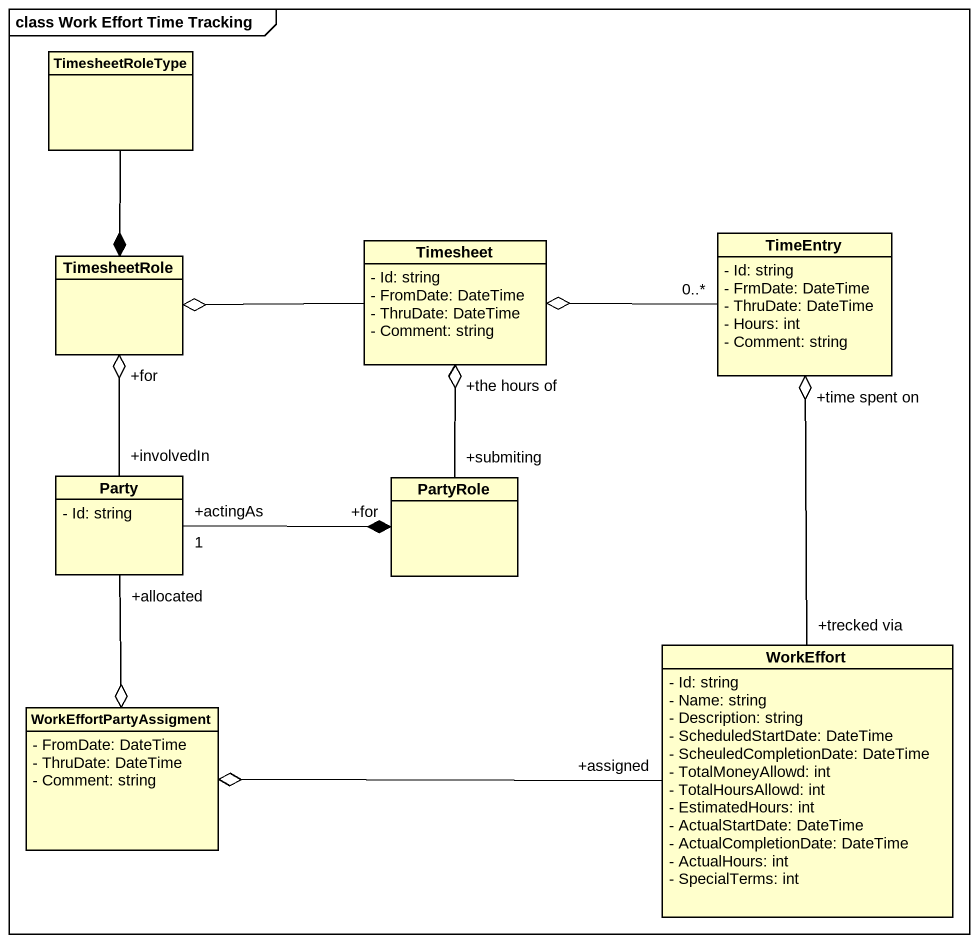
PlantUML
@startuml
mainframe class Work Effort Time Tracking
hide circle
hide empty members
skinparam classAttributeIconSize 0
class TimesheetRoleType
class TimesheetRole
class Timesheet {
  - Id: string
  - FromDate: DateTime
  - ThruDate: DateTime
  - Comment: string
}
class TimeEntry {
  - Id: string
  - FrmDate: DateTime
  - ThruDate: DateTime
  - Hours: int
  - Comment: string
}
class Party {
  - Id: string
}
class PartyRole
class WorkEffort {
  - Id: string
  - Name: string
  - Description: string
  - ScheduledStartDate: DateTime
  - ScheuledCompletionDate: DateTime
  - TotalMoneyAllowd: int
  - TotalHoursAllowd: int
  - EstimatedHours: int
  - ActualStartDate: DateTime
  - ActualCompletionDate: DateTime
  - ActualHours: int
  - SpecialTerms: int
}
class WorkEffortPartyAssigment {
  - FromDate: DateTime
  - ThruDate: DateTime
  - Comment: string
}
TimesheetRoleType --* TimesheetRole
Timesheet -left-o TimesheetRole
TimeEntry "0..*" -left-o Timesheet
Party "+involvedIn" -up-o "+for" TimesheetRole
Party "+actingAs\n1" -right-* "+for" PartyRole
Party "+allocated" --o WorkEffortPartyAssigment
PartyRole "+submiting" -up-o "+the hours of" Timesheet
WorkEffort "+trecked via" -up-o "+time spent on" TimeEntry
WorkEffort "+assigned" -left-o WorkEffortPartyAssigment
@enduml
